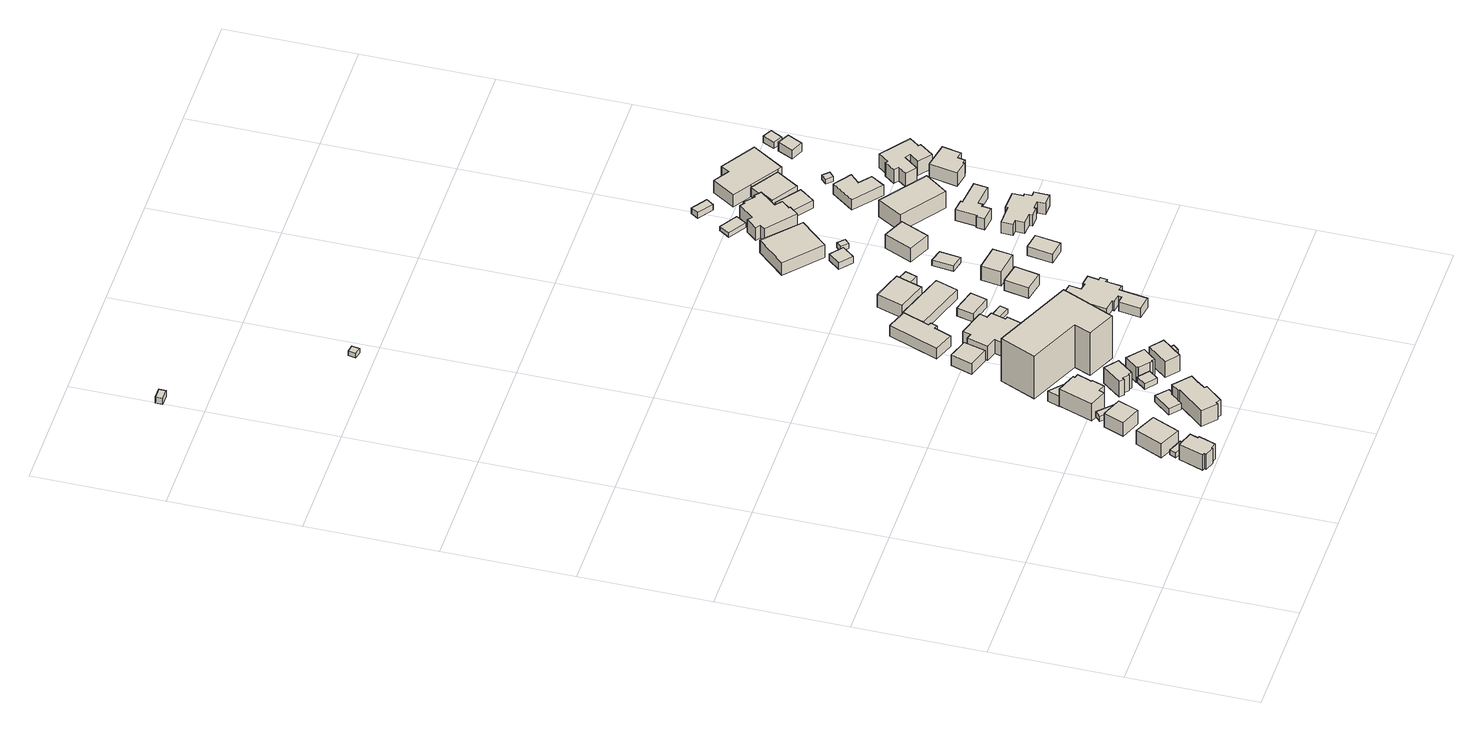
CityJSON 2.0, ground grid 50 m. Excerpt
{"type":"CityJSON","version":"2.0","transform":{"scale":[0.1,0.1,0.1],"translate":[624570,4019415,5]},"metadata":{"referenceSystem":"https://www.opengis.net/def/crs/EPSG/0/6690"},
"CityObjects":{
"building1":{"type":"Building","attributes":{"class":"3001","usage":"413","measuredHeight":7.5,"BuildingDetailAttribute.orgUsage":"8","BuildingDetailAttribute.surveyYear":2017,"BuildingRiverFloodingRiskAttribute.description":"2","BuildingRiverFloodingRiskAttribute.rank":"2","BuildingRiverFloodingRiskAttribute.depth":1.54,"BuildingRiverFloodingRiskAttribute.adminType":"2","BuildingRiverFloodingRiskAttribute.scale":"1","BuildingIDAttribute.prefecture":"17","BuildingIDAttribute.city":"17206"},"geometry":[{"type":"Solid","lod":"1","boundaries":[[[[0,1,2,3,4,5,6,7,8,9]],[[8,10,11,9]],[[7,12,10,8]],[[6,13,12,7]],[[5,14,13,6]],[[4,15,14,5]],[[3,16,15,4]],[[2,17,16,3]],[[1,18,17,2]],[[0,19,18,1]],[[9,11,19,0]],[[10,12,13,14,15,16,17,18,19,11]]]]}]},
"building2":{"type":"Building","attributes":{"class":"3001","usage":"413","measuredHeight":2.3,"BuildingDetailAttribute.orgUsage":"8","BuildingDetailAttribute.surveyYear":2017,"BuildingRiverFloodingRiskAttribute.description":"2","BuildingRiverFloodingRiskAttribute.rank":"2","BuildingRiverFloodingRiskAttribute.depth":1.49,"BuildingRiverFloodingRiskAttribute.adminType":"2","BuildingRiverFloodingRiskAttribute.scale":"1","BuildingIDAttribute.prefecture":"17","BuildingIDAttribute.city":"17206"},"geometry":[{"type":"Solid","lod":"1","boundaries":[[[[20,21,22,23]],[[22,24,25,23]],[[21,26,24,22]],[[20,27,26,21]],[[23,25,27,20]],[[24,26,27,25]]]]}]},
"building3":{"type":"Building","attributes":{"class":"3001","usage":"411","measuredHeight":7.3,"BuildingDetailAttribute.orgUsage":"6","BuildingDetailAttribute.surveyYear":2017,"BuildingRiverFloodingRiskAttribute.description":"2","BuildingRiverFloodingRiskAttribute.rank":"2","BuildingRiverFloodingRiskAttribute.depth":1.6,"BuildingRiverFloodingRiskAttribute.adminType":"2","BuildingRiverFloodingRiskAttribute.scale":"1","BuildingIDAttribute.prefecture":"17","BuildingIDAttribute.city":"17206"},"geometry":[{"type":"Solid","lod":"1","boundaries":[[[[28,29,30,31]],[[30,32,33,31]],[[29,34,32,30]],[[28,35,34,29]],[[31,33,35,28]],[[32,34,35,33]]]]}]},
"building4":{"type":"Building","attributes":{"class":"3001","usage":"411","measuredHeight":7.2,"BuildingDetailAttribute.orgUsage":"6","BuildingDetailAttribute.surveyYear":2017,"BuildingRiverFloodingRiskAttribute.description":"2","BuildingRiverFloodingRiskAttribute.rank":"2","BuildingRiverFloodingRiskAttribute.depth":1.6,"BuildingRiverFloodingRiskAttribute.adminType":"2","BuildingRiverFloodingRiskAttribute.scale":"1","BuildingIDAttribute.prefecture":"17","BuildingIDAttribute.city":"17206"},"geometry":[{"type":"Solid","lod":"1","boundaries":[[[[36,37,38,39]],[[38,40,41,39]],[[37,42,40,38]],[[36,43,42,37]],[[39,41,43,36]],[[40,42,43,41]]]]}]},
"building5":{"type":"Building","attributes":{"measuredHeight":2.5,"BuildingDetailAttribute.surveyYear":2017,"BuildingRiverFloodingRiskAttribute.description":"2","BuildingRiverFloodingRiskAttribute.rank":"2","BuildingRiverFloodingRiskAttribute.depth":1.59,"BuildingRiverFloodingRiskAttribute.adminType":"2","BuildingRiverFloodingRiskAttribute.scale":"1","BuildingIDAttribute.prefecture":"17","BuildingIDAttribute.city":"17206"},"geometry":[{"type":"Solid","lod":"1","boundaries":[[[[37,44,45,46,47]],[[46,48,49,47]],[[45,50,48,46]],[[44,51,50,45]],[[37,52,51,44]],[[47,49,52,37]],[[48,50,51,52,49]]]]}]},
"building6":{"type":"Building","attributes":{"class":"3001","usage":"411","measuredHeight":8.4,"BuildingDetailAttribute.orgUsage":"6","BuildingDetailAttribute.surveyYear":2017,"BuildingRiverFloodingRiskAttribute.description":"2","BuildingRiverFloodingRiskAttribute.rank":"2","BuildingRiverFloodingRiskAttribute.depth":1.61,"BuildingRiverFloodingRiskAttribute.adminType":"2","BuildingRiverFloodingRiskAttribute.scale":"1","BuildingIDAttribute.prefecture":"17","BuildingIDAttribute.city":"17206"},"geometry":[{"type":"Solid","lod":"1","boundaries":[[[[53,54,55,56,57,58,59,60,61,62,63,64,65]],[[64,66,67,65]],[[63,68,66,64]],[[62,69,68,63]],[[61,70,69,62]],[[60,71,70,61]],[[59,72,71,60]],[[58,73,72,59]],[[57,74,73,58]],[[56,75,74,57]],[[55,76,75,56]],[[54,77,76,55]],[[53,78,77,54]],[[65,67,78,53]],[[66,68,69,70,71,72,73,74,75,76,77,78,67]]]]}]},
"building7":{"type":"Building","attributes":{"class":"3003","measuredHeight":2.9,"BuildingDetailAttribute.surveyYear":2017,"BuildingRiverFloodingRiskAttribute.description":"2","BuildingRiverFloodingRiskAttribute.rank":"2","BuildingRiverFloodingRiskAttribute.depth":1.65,"BuildingRiverFloodingRiskAttribute.adminType":"2","BuildingRiverFloodingRiskAttribute.scale":"1","BuildingIDAttribute.prefecture":"17","BuildingIDAttribute.city":"17206"},"geometry":[{"type":"Solid","lod":"1","boundaries":[[[[79,80,81,82,83,84,85]],[[84,86,87,85]],[[83,88,86,84]],[[82,89,88,83]],[[81,90,89,82]],[[80,91,90,81]],[[79,92,91,80]],[[85,87,92,79]],[[86,88,89,90,91,92,87]]]]}]},
"building8":{"type":"Building","attributes":{"class":"3001","usage":"413","measuredHeight":8.5,"BuildingDetailAttribute.orgUsage":"8","BuildingDetailAttribute.surveyYear":2017,"BuildingRiverFloodingRiskAttribute.description":"2","BuildingRiverFloodingRiskAttribute.rank":"2","BuildingRiverFloodingRiskAttribute.depth":1.41,"BuildingRiverFloodingRiskAttribute.adminType":"2","BuildingRiverFloodingRiskAttribute.scale":"1","BuildingIDAttribute.prefecture":"17","BuildingIDAttribute.city":"17206"},"geometry":[{"type":"Solid","lod":"1","boundaries":[[[[93,94,95,96,97,98,99,100,101,102,103]],[[102,104,105,103]],[[101,106,104,102]],[[100,107,106,101]],[[99,108,107,100]],[[98,109,108,99]],[[97,110,109,98]],[[96,111,110,97]],[[95,112,111,96]],[[94,113,112,95]],[[93,114,113,94]],[[103,105,114,93]],[[104,106,107,108,109,110,111,112,113,114,105]]]]}]},
"building9":{"type":"Building","attributes":{"measuredHeight":7.7,"BuildingDetailAttribute.surveyYear":2017,"BuildingRiverFloodingRiskAttribute.description":"2","BuildingRiverFloodingRiskAttribute.rank":"2","BuildingRiverFloodingRiskAttribute.depth":2.49,"BuildingRiverFloodingRiskAttribute.adminType":"2","BuildingRiverFloodingRiskAttribute.scale":"1","BuildingIDAttribute.prefecture":"17","BuildingIDAttribute.city":"17206"},"geometry":[{"type":"Solid","lod":"1","boundaries":[[[[115,116,117,118]],[[117,119,120,118]],[[116,121,119,117]],[[115,122,121,116]],[[118,120,122,115]],[[119,121,122,120]]]]}]},
"building10":{"type":"Building","attributes":{"class":"3001","usage":"411","measuredHeight":7.6,"BuildingDetailAttribute.orgUsage":"6","BuildingDetailAttribute.surveyYear":2017,"BuildingRiverFloodingRiskAttribute.description":"2","BuildingRiverFloodingRiskAttribute.rank":"2","BuildingRiverFloodingRiskAttribute.depth":2.23,"BuildingRiverFloodingRiskAttribute.adminType":"2","BuildingRiverFloodingRiskAttribute.scale":"1","BuildingIDAttribute.prefecture":"17","BuildingIDAttribute.city":"17206"},"geometry":[{"type":"Solid","lod":"1","boundaries":[[[[123,124,125,126,127,128,129,130]],[[129,131,132,130]],[[128,133,131,129]],[[127,134,133,128]],[[126,135,134,127]],[[125,136,135,126]],[[124,137,136,125]],[[123,138,137,124]],[[130,132,138,123]],[[131,133,134,135,136,137,138,132]]]]}]},
"building11":{"type":"Building","attributes":{"measuredHeight":3.1,"BuildingDetailAttribute.surveyYear":2017,"BuildingRiverFloodingRiskAttribute.description":"2","BuildingRiverFloodingRiskAttribute.rank":"2","BuildingRiverFloodingRiskAttribute.depth":1.54,"BuildingRiverFloodingRiskAttribute.adminType":"2","BuildingRiverFloodingRiskAttribute.scale":"1","BuildingIDAttribute.prefecture":"17","BuildingIDAttribute.city":"17206"},"geometry":[{"type":"Solid","lod":"1","boundaries":[[[[139,140,141,142]],[[141,143,144,142]],[[140,145,143,141]],[[139,146,145,140]],[[142,144,146,139]],[[143,145,146,144]]]]}]},
"building12":{"type":"Building","attributes":{"class":"3003","measuredHeight":4.1,"BuildingDetailAttribute.surveyYear":2017,"BuildingRiverFloodingRiskAttribute.description":"2","BuildingRiverFloodingRiskAttribute.rank":"2","BuildingRiverFloodingRiskAttribute.depth":1.79,"BuildingRiverFloodingRiskAttribute.adminType":"2","BuildingRiverFloodingRiskAttribute.scale":"1","BuildingIDAttribute.prefecture":"17","BuildingIDAttribute.city":"17206"},"geometry":[{"type":"Solid","lod":"1","boundaries":[[[[147,148,149,150,151]],[[150,152,153,151]],[[149,154,152,150]],[[148,155,154,149]],[[147,156,155,148]],[[151,153,156,147]],[[152,154,155,156,153]]]]}]},
"building13":{"type":"Building","attributes":{"class":"3001","usage":"411","measuredHeight":7.9,"BuildingDetailAttribute.orgUsage":"6","BuildingDetailAttribute.surveyYear":2017,"BuildingRiverFloodingRiskAttribute.description":"2","BuildingRiverFloodingRiskAttribute.rank":"2","BuildingRiverFloodingRiskAttribute.depth":2.34,"BuildingRiverFloodingRiskAttribute.adminType":"2","BuildingRiverFloodingRiskAttribute.scale":"1","BuildingIDAttribute.prefecture":"17","BuildingIDAttribute.city":"17206"},"geometry":[{"type":"Solid","lod":"1","boundaries":[[[[157,158,159,160,161,162,163,164,165]],[[164,166,167,165]],[[163,168,166,164]],[[162,169,168,163]],[[161,170,169,162]],[[160,171,170,161]],[[159,172,171,160]],[[158,173,172,159]],[[157,174,173,158]],[[165,167,174,157]],[[166,168,169,170,171,172,173,174,167]]]]}]},
"building14":{"type":"Building","attributes":{"usage":"411","measuredHeight":7.7,"BuildingDetailAttribute.orgUsage":"6","BuildingDetailAttribute.surveyYear":2017,"BuildingRiverFloodingRiskAttribute.description":"2","BuildingRiverFloodingRiskAttribute.rank":"2","BuildingRiverFloodingRiskAttribute.depth":2.24,"BuildingRiverFloodingRiskAttribute.adminType":"2","BuildingRiverFloodingRiskAttribute.scale":"1","BuildingIDAttribute.prefecture":"17","BuildingIDAttribute.city":"17206"},"geometry":[{"type":"Solid","lod":"1","boundaries":[[[[175,176,177,178]],[[177,179,180,178]],[[176,181,179,177]],[[175,182,181,176]],[[178,180,182,175]],[[179,181,182,180]]]]}]},
"building15":{"type":"Building","attributes":{"class":"3002","usage":"401","measuredHeight":19.8,"BuildingDetailAttribute.orgUsage":"1","BuildingDetailAttribute.surveyYear":2017,"BuildingRiverFloodingRiskAttribute.description":"2","BuildingRiverFloodingRiskAttribute.rank":"2","BuildingRiverFloodingRiskAttribute.depth":2.53,"BuildingRiverFloodingRiskAttribute.adminType":"2","BuildingRiverFloodingRiskAttribute.scale":"1","BuildingIDAttribute.prefecture":"17","BuildingIDAttribute.city":"17206"},"geometry":[{"type":"Solid","lod":"1","boundaries":[[[[183,184,185,186,187,188]],[[187,189,190,188]],[[186,191,189,187]],[[185,192,191,186]],[[184,193,192,185]],[[183,194,193,184]],[[188,190,194,183]],[[189,191,192,193,194,190]]]]}]},
"building16":{"type":"Building","attributes":{"class":"3001","usage":"411","measuredHeight":5.5,"BuildingDetailAttribute.orgUsage":"6","BuildingDetailAttribute.surveyYear":2017,"BuildingIDAttribute.prefecture":"17","BuildingIDAttribute.city":"17206"},"geometry":[{"type":"Solid","lod":"1","boundaries":[[[[195,196,197,198]],[[197,199,200,198]],[[196,201,199,197]],[[195,202,201,196]],[[198,200,202,195]],[[199,201,202,200]]]]}]},
"building17":{"type":"Building","attributes":{"measuredHeight":3.2,"BuildingDetailAttribute.surveyYear":2017,"BuildingRiverFloodingRiskAttribute.description":"2","BuildingRiverFloodingRiskAttribute.rank":"2","BuildingRiverFloodingRiskAttribute.depth":2.19,"BuildingRiverFloodingRiskAttribute.adminType":"2","BuildingRiverFloodingRiskAttribute.scale":"1","BuildingIDAttribute.prefecture":"17","BuildingIDAttribute.city":"17206"},"geometry":[{"type":"Solid","lod":"1","boundaries":[[[[203,204,205,206]],[[205,207,208,206]],[[204,209,207,205]],[[203,210,209,204]],[[206,208,210,203]],[[207,209,210,208]]]]}]},
"building18":{"type":"Building","attributes":{"measuredHeight":2.7,"BuildingDetailAttribute.surveyYear":2017,"BuildingRiverFloodingRiskAttribute.description":"2","BuildingRiverFloodingRiskAttribute.rank":"2","BuildingRiverFloodingRiskAttribute.depth":2.66,"BuildingRiverFloodingRiskAttribute.adminType":"2","BuildingRiverFloodingRiskAttribute.scale":"1","BuildingIDAttribute.prefecture":"17","BuildingIDAttribute.city":"17206"},"geometry":[{"type":"Solid","lod":"1","boundaries":[[[[211,212,213,214]],[[213,215,216,214]],[[212,217,215,213]],[[211,218,217,212]],[[214,216,218,211]],[[215,217,218,216]]]]}]},
"building19":{"type":"Building","attributes":{"measuredHeight":2.1,"BuildingDetailAttribute.surveyYear":2017,"BuildingRiverFloodingRiskAttribute.description":"2","BuildingRiverFloodingRiskAttribute.rank":"2","BuildingRiverFloodingRiskAttribute.depth":1.17,"BuildingRiverFloodingRiskAttribute.adminType":"2","BuildingRiverFloodingRiskAttribute.scale":"1","BuildingIDAttribute.prefecture":"17","BuildingIDAttribute.city":"17206"},"geometry":[{"type":"Solid","lod":"1","boundaries":[[[[219,220,221,222]],[[221,223,224,222]],[[220,225,223,221]],[[219,226,225,220]],[[222,224,226,219]],[[223,225,226,224]]]]}]},
"building20":{"type":"Building","attributes":{"class":"3001","usage":"411","measuredHeight":7.7,"BuildingDetailAttribute.orgUsage":"6","BuildingDetailAttribute.surveyYear":2017,"BuildingRiverFloodingRiskAttribute.description":"2","BuildingRiverFloodingRiskAttribute.rank":"2","BuildingRiverFloodingRiskAttribute.depth":2.35,"BuildingRiverFloodingRiskAttribute.adminType":"2","BuildingRiverFloodingRiskAttribute.scale":"1","BuildingIDAttribute.prefecture":"17","BuildingIDAttribute.city":"17206"},"geometry":[{"type":"Solid","lod":"1","boundaries":[[[[227,228,229,230,231,232,233,234,235,236,237,238]],[[237,239,240,238]],[[236,241,239,237]],[[235,242,241,236]],[[234,243,242,235]],[[233,244,243,234]],[[232,245,244,233]],[[231,246,245,232]],[[230,247,246,231]],[[229,248,247,230]],[[228,249,248,229]],[[227,250,249,228]],[[238,240,250,227]],[[239,241,242,243,244,245,246,247,248,249,250,240]]]]}]},
"building21":{"type":"Building","attributes":{"measuredHeight":5.3,"BuildingDetailAttribute.surveyYear":2017,"BuildingRiverFloodingRiskAttribute.description":"2","BuildingRiverFloodingRiskAttribute.rank":"2","BuildingRiverFloodingRiskAttribute.depth":2.4,"BuildingRiverFloodingRiskAttribute.adminType":"2","BuildingRiverFloodingRiskAttribute.scale":"1","BuildingIDAttribute.prefecture":"17","BuildingIDAttribute.city":"17206"},"geometry":[{"type":"Solid","lod":"1","boundaries":[[[[251,252,253,254,255,256,257,258]],[[257,259,260,258]],[[256,261,259,257]],[[255,262,261,256]],[[254,263,262,255]],[[253,264,263,254]],[[252,265,264,253]],[[251,266,265,252]],[[258,260,266,251]],[[259,261,262,263,264,265,266,260]]]]}]},
"building22":{"type":"Building","attributes":{"class":"3001","usage":"411","BuildingDetailAttribute.orgUsage":"6","BuildingDetailAttribute.surveyYear":2017,"BuildingRiverFloodingRiskAttribute.description":"2","BuildingRiverFloodingRiskAttribute.rank":"2","BuildingRiverFloodingRiskAttribute.depth":2.48,"BuildingRiverFloodingRiskAttribute.adminType":"2","BuildingRiverFloodingRiskAttribute.scale":"1","BuildingIDAttribute.prefecture":"17","BuildingIDAttribute.city":"17206"},"geometry":[{"type":"Solid","lod":"1","boundaries":[[[[267,268,269,270]],[[269,271,272,270]],[[268,273,271,269]],[[267,274,273,268]],[[270,272,274,267]],[[271,273,274,272]]]]}]},
"building23":{"type":"Building","attributes":{"class":"3001","usage":"441","measuredHeight":4.5,"BuildingDetailAttribute.orgUsage":"17","BuildingDetailAttribute.surveyYear":2017,"BuildingRiverFloodingRiskAttribute.description":"2","BuildingRiverFloodingRiskAttribute.rank":"2","BuildingRiverFloodingRiskAttribute.depth":2.52,"BuildingRiverFloodingRiskAttribute.adminType":"2","BuildingRiverFloodingRiskAttribute.scale":"1","BuildingIDAttribute.prefecture":"17","BuildingIDAttribute.city":"17206"},"geometry":[{"type":"Solid","lod":"1","boundaries":[[[[275,276,277,278]],[[277,279,280,278]],[[276,281,279,277]],[[275,282,281,276]],[[278,280,282,275]],[[279,281,282,280]]]]}]},
"building24":{"type":"Building","attributes":{"measuredHeight":7.4,"BuildingDetailAttribute.surveyYear":2017,"BuildingRiverFloodingRiskAttribute.description":"2","BuildingRiverFloodingRiskAttribute.rank":"2","BuildingRiverFloodingRiskAttribute.depth":2.43,"BuildingRiverFloodingRiskAttribute.adminType":"2","BuildingRiverFloodingRiskAttribute.scale":"1","BuildingIDAttribute.prefecture":"17","BuildingIDAttribute.city":"17206"},"geometry":[{"type":"Solid","lod":"1","boundaries":[[[[283,284,285,286]],[[285,287,288,286]],[[284,289,287,285]],[[283,290,289,284]],[[286,288,290,283]],[[287,289,290,288]]]]}]},
"building25":{"type":"Building","attributes":{"usage":"411","measuredHeight":7.8,"BuildingDetailAttribute.orgUsage":"6","BuildingDetailAttribute.surveyYear":2017,"BuildingRiverFloodingRiskAttribute.description":"2","BuildingRiverFloodingRiskAttribute.rank":"2","BuildingRiverFloodingRiskAttribute.depth":1.39,"BuildingRiverFloodingRiskAttribute.adminType":"2","BuildingRiverFloodingRiskAttribute.scale":"1","BuildingIDAttribute.prefecture":"17","BuildingIDAttribute.city":"17206"},"geometry":[{"type":"Solid","lod":"1","boundaries":[[[[291,292,293,294,295,296,297,298,299,300,301,302,303,304,305,306,307,308,309,310,311,312,313,314]],[[313,315,316,314]],[[312,317,315,313]],[[311,318,317,312]],[[310,319,318,311]],[[309,320,319,310]],[[308,321,320,309]],[[307,322,321,308]],[[306,323,322,307]],[[305,324,323,306]],[[304,325,324,305]],[[303,326,325,304]],[[302,327,326,303]],[[301,328,327,302]],[[300,329,328,301]],[[299,330,329,300]],[[298,331,330,299]],[[297,332,331,298]],[[296,333,332,297]],[[295,334,333,296]],[[294,335,334,295]],[[293,336,335,294]],[[292,337,336,293]],[[291,338,337,292]],[[314,316,338,291]],[[315,317,318,319,320,321,322,323,324,325,326,327,328,329,330,331,332,333,334,335,336,337,338,316]]]]}]},
"building26":{"type":"Building","attributes":{"measuredHeight":6.6,"BuildingDetailAttribute.surveyYear":2017,"BuildingRiverFloodingRiskAttribute.description":"2","BuildingRiverFloodingRiskAttribute.rank":"2","BuildingRiverFloodingRiskAttribute.depth":2.55,"BuildingRiverFloodingRiskAttribute.adminType":"2","BuildingRiverFloodingRiskAttribute.scale":"1","BuildingIDAttribute.prefecture":"17","BuildingIDAttribute.city":"17206"},"geometry":[{"type":"Solid","lod":"1","boundaries":[[[[339,340,341,342,343]],[[342,344,345,343]],[[341,346,344,342]],[[340,347,346,341]],[[339,348,347,340]],[[343,345,348,339]],[[344,346,347,348,345]]]]}]},
"building27":{"type":"Building","attributes":{"class":"3001","usage":"411","measuredHeight":6.2,"BuildingDetailAttribute.orgUsage":"6","BuildingDetailAttribute.surveyYear":2017,"BuildingRiverFloodingRiskAttribute.description":"2","BuildingRiverFloodingRiskAttribute.rank":"2","BuildingRiverFloodingRiskAttribute.depth":1.93,"BuildingRiverFloodingRiskAttribute.adminType":"2","BuildingRiverFloodingRiskAttribute.scale":"1","BuildingIDAttribute.prefecture":"17","BuildingIDAttribute.city":"17206"},"geometry":[{"type":"Solid","lod":"1","boundaries":[[[[349,350,351,352]],[[351,353,354,352]],[[350,355,353,351]],[[349,356,355,350]],[[352,354,356,349]],[[353,355,356,354]]]]}]},
"building28":{"type":"Building","attributes":{"measuredHeight":3.9,"BuildingDetailAttribute.surveyYear":2017,"BuildingRiverFloodingRiskAttribute.description":"2","BuildingRiverFloodingRiskAttribute.rank":"2","BuildingRiverFloodingRiskAttribute.depth":2.48,"BuildingRiverFloodingRiskAttribute.adminType":"2","BuildingRiverFloodingRiskAttribute.scale":"1","BuildingIDAttribute.prefecture":"17","BuildingIDAttribute.city":"17206"},"geometry":[{"type":"Solid","lod":"1","boundaries":[[[[357,358,359,360]],[[359,361,362,360]],[[358,363,361,359]],[[357,364,363,358]],[[360,362,364,357]],[[361,363,364,362]]]]}]},
"building29":{"type":"Building","attributes":{"measuredHeight":7.2,"BuildingDetailAttribute.surveyYear":2017,"BuildingRiverFloodingRiskAttribute.description":"2","BuildingRiverFloodingRiskAttribute.rank":"2","BuildingRiverFloodingRiskAttribute.depth":1.44,"BuildingRiverFloodingRiskAttribute.adminType":"2","BuildingRiverFloodingRiskAttribute.scale":"1","BuildingIDAttribute.prefecture":"17","BuildingIDAttribute.city":"17206"},"geometry":[{"type":"Solid","lod":"1","boundaries":[[[[365,366,367,368]],[[367,369,370,368]],[[366,371,369,367]],[[365,372,371,366]],[[368,370,372,365]],[[369,371,372,370]]]]}]},
"building30":{"type":"Building","attributes":{"measuredHeight":2.6,"BuildingDetailAttribute.surveyYear":2017,"BuildingRiverFloodingRiskAttribute.description":"2","BuildingRiverFloodingRiskAttribute.rank":"2","BuildingRiverFloodingRiskAttribute.depth":2.21,"BuildingRiverFloodingRiskAttribute.adminType":"2","BuildingRiverFloodingRiskAttribute.scale":"1","BuildingIDAttribute.prefecture":"17","BuildingIDAttribute.city":"17206"},"geometry":[{"type":"Solid","lod":"1","boundaries":[[[[373,374,375,376]],[[375,377,378,376]],[[374,379,377,375]],[[373,380,379,374]],[[376,378,380,373]],[[377,379,380,378]]]]}]},
"building31":{"type":"Building","attributes":{"class":"3001","usage":"411","measuredHeight":3,"BuildingDetailAttribute.orgUsage":"6","BuildingDetailAttribute.surveyYear":2017,"BuildingRiverFloodingRiskAttribute.description":"2","BuildingRiverFloodingRiskAttribute.rank":"2","BuildingRiverFloodingRiskAttribute.depth":2.36,"BuildingRiverFloodingRiskAttribute.adminType":"2","BuildingRiverFloodingRiskAttribute.scale":"1","BuildingIDAttribute.prefecture":"17","BuildingIDAttribute.city":"17206"},"geometry":[{"type":"Solid","lod":"1","boundaries":[[[[381,382,383,384]],[[383,385,386,384]],[[382,387,385,383]],[[381,388,387,382]],[[384,386,388,381]],[[385,387,388,386]]]]}]},
"building32":{"type":"Building","attributes":{"class":"3001","usage":"411","measuredHeight":5.5,"BuildingDetailAttribute.orgUsage":"6","BuildingDetailAttribute.surveyYear":2017,"BuildingRiverFloodingRiskAttribute.description":"2","BuildingRiverFloodingRiskAttribute.rank":"1","BuildingRiverFloodingRiskAttribute.depth":0.11,"BuildingRiverFloodingRiskAttribute.adminType":"2","BuildingRiverFloodingRiskAttribute.scale":"1","BuildingIDAttribute.prefecture":"17","BuildingIDAttribute.city":"17206"},"geometry":[{"type":"Solid","lod":"1","boundaries":[[[[389,390,391,392]],[[391,393,394,392]],[[390,395,393,391]],[[389,396,395,390]],[[392,394,396,389]],[[393,395,396,394]]]]}]},
"building33":{"type":"Building","attributes":{"class":"3001","usage":"422","measuredHeight":7.6,"BuildingDetailAttribute.orgUsage":"13","BuildingDetailAttribute.surveyYear":2017,"BuildingRiverFloodingRiskAttribute.description":"2","BuildingRiverFloodingRiskAttribute.rank":"2","BuildingRiverFloodingRiskAttribute.depth":2.33,"BuildingRiverFloodingRiskAttribute.adminType":"2","BuildingRiverFloodingRiskAttribute.scale":"1","BuildingIDAttribute.prefecture":"17","BuildingIDAttribute.city":"17206"},"geometry":[{"type":"Solid","lod":"1","boundaries":[[[[397,398,399,400]],[[399,401,402,400]],[[398,403,401,399]],[[397,404,403,398]],[[400,402,404,397]],[[401,403,404,402]]]]}]},
"building34":{"type":"Building","attributes":{"measuredHeight":7,"BuildingDetailAttribute.surveyYear":2017,"BuildingRiverFloodingRiskAttribute.description":"2","BuildingRiverFloodingRiskAttribute.rank":"2","BuildingRiverFloodingRiskAttribute.depth":2.15,"BuildingRiverFloodingRiskAttribute.adminType":"2","BuildingRiverFloodingRiskAttribute.scale":"1","BuildingIDAttribute.prefecture":"17","BuildingIDAttribute.city":"17206"},"geometry":[{"type":"Solid","lod":"1","boundaries":[[[[405,406,407,408]],[[407,409,410,408]],[[406,411,409,407]],[[405,412,411,406]],[[408,410,412,405]],[[409,411,412,410]]]]}]},
"building35":{"type":"Building","attributes":{"class":"3001","usage":"421","measuredHeight":2.3,"BuildingDetailAttribute.orgUsage":"11","BuildingDetailAttribute.surveyYear":2017,"BuildingRiverFloodingRiskAttribute.description":"2","BuildingRiverFloodingRiskAttribute.rank":"2","BuildingRiverFloodingRiskAttribute.depth":2.37,"BuildingRiverFloodingRiskAttribute.adminType":"2","BuildingRiverFloodingRiskAttribute.scale":"1","BuildingIDAttribute.prefecture":"17","BuildingIDAttribute.city":"17206"},"geometry":[{"type":"Solid","lod":"1","boundaries":[[[[413,414,415,416]],[[415,417,418,416]],[[414,419,417,415]],[[413,420,419,414]],[[416,418,420,413]],[[417,419,420,418]]]]}]},
"building36":{"type":"Building","attributes":{"class":"3003","measuredHeight":2.5,"BuildingDetailAttribute.surveyYear":2017,"BuildingRiverFloodingRiskAttribute.description":"2","BuildingRiverFloodingRiskAttribute.rank":"2","BuildingRiverFloodingRiskAttribute.depth":2.56,"BuildingRiverFloodingRiskAttribute.adminType":"2","BuildingRiverFloodingRiskAttribute.scale":"1","BuildingIDAttribute.prefecture":"17","BuildingIDAttribute.city":"17206"},"geometry":[{"type":"Solid","lod":"1","boundaries":[[[[421,422,423,424]],[[423,425,426,424]],[[422,427,425,423]],[[421,428,427,422]],[[424,426,428,421]],[[425,427,428,426]]]]}]},
"building37":{"type":"Building","attributes":{"class":"3001","usage":"411","measuredHeight":7.6,"BuildingDetailAttribute.orgUsage":"6","BuildingDetailAttribute.surveyYear":2017,"BuildingRiverFloodingRiskAttribute.description":"2","BuildingRiverFloodingRiskAttribute.rank":"1","BuildingRiverFloodingRiskAttribute.depth":0.13,"BuildingRiverFloodingRiskAttribute.adminType":"2","BuildingRiverFloodingRiskAttribute.scale":"1","BuildingIDAttribute.prefecture":"17","BuildingIDAttribute.city":"17206"},"geometry":[{"type":"Solid","lod":"1","boundaries":[[[[429,430,431,432,433,434,435,436,437,438,439,440,441,442,443,444,445,446]],[[445,447,448,446]],[[444,449,447,445]],[[443,450,449,444]],[[442,451,450,443]],[[441,452,451,442]],[[440,453,452,441]],[[439,454,453,440]],[[438,455,454,439]],[[437,456,455,438]],[[436,457,456,437]],[[435,458,457,436]],[[434,459,458,435]],[[433,460,459,434]],[[432,461,460,433]],[[431,462,461,432]],[[430,463,462,431]],[[429,464,463,430]],[[446,448,464,429]],[[447,449,450,451,452,453,454,455,456,457,458,459,460,461,462,463,464,448]]]]}]},
"building38":{"type":"Building","attributes":{"class":"3001","usage":"411","measuredHeight":7.5,"BuildingDetailAttribute.orgUsage":"6","BuildingDetailAttribute.surveyYear":2017,"BuildingRiverFloodingRiskAttribute.description":"2","BuildingRiverFloodingRiskAttribute.rank":"2","BuildingRiverFloodingRiskAttribute.depth":2.42,"BuildingRiverFloodingRiskAttribute.adminType":"2","BuildingRiverFloodingRiskAttribute.scale":"1","BuildingIDAttribute.prefecture":"17","BuildingIDAttribute.city":"17206"},"geometry":[{"type":"Solid","lod":"1","boundaries":[[[[465,466,467,468,469,470,471,472,473,474,475,476,477,478,479,480,481]],[[480,482,483,481]],[[479,484,482,480]],[[478,485,484,479]],[[477,486,485,478]],[[476,487,486,477]],[[475,488,487,476]],[[474,489,488,475]],[[473,490,489,474]],[[472,491,490,473]],[[471,492,491,472]],[[470,493,492,471]],[[469,494,493,470]],[[468,495,494,469]],[[467,496,495,468]],[[466,497,496,467]],[[465,498,497,466]],[[481,483,498,465]],[[482,484,485,486,487,488,489,490,491,492,493,494,495,496,497,498,483]]]]}]},
"building39":{"type":"Building","attributes":{"class":"3001","usage":"441","measuredHeight":6.1,"BuildingDetailAttribute.orgUsage":"18","BuildingDetailAttribute.surveyYear":2017,"BuildingRiverFloodingRiskAttribute.description":"2","BuildingRiverFloodingRiskAttribute.rank":"1","BuildingRiverFloodingRiskAttribute.depth":0.47,"BuildingRiverFloodingRiskAttribute.adminType":"2","BuildingRiverFloodingRiskAttribute.scale":"1","BuildingIDAttribute.prefecture":"17","BuildingIDAttribute.city":"17206"},"geometry":[{"type":"Solid","lod":"1","boundaries":[[[[499,500,501,502,503,504,505,506,507,508,509,510]],[[509,511,512,510]],[[508,513,511,509]],[[507,514,513,508]],[[506,515,514,507]],[[505,516,515,506]],[[504,517,516,505]],[[503,518,517,504]],[[502,519,518,503]],[[501,520,519,502]],[[500,521,520,501]],[[499,522,521,500]],[[510,512,522,499]],[[511,513,514,515,516,517,518,519,520,521,522,512]]]]}]},
"building40":{"type":"Building","attributes":{"class":"3001","usage":"411","measuredHeight":9.8,"BuildingDetailAttribute.orgUsage":"6","BuildingDetailAttribute.surveyYear":2017,"BuildingRiverFloodingRiskAttribute.description":"2","BuildingRiverFloodingRiskAttribute.rank":"2","BuildingRiverFloodingRiskAttribute.depth":1.05,"BuildingRiverFloodingRiskAttribute.adminType":"2","BuildingRiverFloodingRiskAttribute.scale":"1","BuildingIDAttribute.prefecture":"17","BuildingIDAttribute.city":"17206"},"geometry":[{"type":"Solid","lod":"1","boundaries":[[[[523,524,525,526]],[[525,527,528,526]],[[524,529,527,525]],[[523,530,529,524]],[[526,528,530,523]],[[527,529,530,528]]]]}]},
"building41":{"type":"Building","attributes":{"measuredHeight":3.7,"BuildingDetailAttribute.surveyYear":2017,"BuildingIDAttribute.prefecture":"17","BuildingIDAttribute.city":"17206"},"geometry":[{"type":"Solid","lod":"1","boundaries":[[[[531,532,533,534]],[[533,535,536,534]],[[532,537,535,533]],[[531,538,537,532]],[[534,536,538,531]],[[535,537,538,536]]]]}]},
"building42":{"type":"Building","attributes":{"class":"3003","measuredHeight":3.8,"BuildingDetailAttribute.surveyYear":2017,"BuildingRiverFloodingRiskAttribute.description":"2","BuildingRiverFloodingRiskAttribute.rank":"2","BuildingRiverFloodingRiskAttribute.depth":2.47,"BuildingRiverFloodingRiskAttribute.adminType":"2","BuildingRiverFloodingRiskAttribute.scale":"1","BuildingIDAttribute.prefecture":"17","BuildingIDAttribute.city":"17206"},"geometry":[{"type":"Solid","lod":"1","boundaries":[[[[539,540,541,542,543,544,545]],[[544,546,547,545]],[[543,548,546,544]],[[542,549,548,543]],[[541,550,549,542]],[[540,551,550,541]],[[539,552,551,540]],[[545,547,552,539]],[[546,548,549,550,551,552,547]]]]}]},
"building43":{"type":"Building","attributes":{"class":"3001","usage":"411","measuredHeight":6.1,"BuildingDetailAttribute.orgUsage":"6","BuildingDetailAttribute.surveyYear":2017,"BuildingRiverFloodingRiskAttribute.description":"2","BuildingRiverFloodingRiskAttribute.rank":"2","BuildingRiverFloodingRiskAttribute.depth":1.95,"BuildingRiverFloodingRiskAttribute.adminType":"2","BuildingRiverFloodingRiskAttribute.scale":"1","BuildingIDAttribute.prefecture":"17","BuildingIDAttribute.city":"17206"},"geometry":[{"type":"Solid","lod":"1","boundaries":[[[[553,554,555,556,557,558]],[[557,559,560,558]],[[556,561,559,557]],[[555,562,561,556]],[[554,563,562,555]],[[553,564,563,554]],[[558,560,564,553]],[[559,561,562,563,564,560]]]]}]},
"building44":{"type":"Building","attributes":{"usage":"411","measuredHeight":5,"BuildingDetailAttribute.orgUsage":"6","BuildingDetailAttribute.surveyYear":2017,"BuildingRiverFloodingRiskAttribute.description":"2","BuildingRiverFloodingRiskAttribute.rank":"2","BuildingRiverFloodingRiskAttribute.depth":2.47,"BuildingRiverFloodingRiskAttribute.adminType":"2","BuildingRiverFloodingRiskAttribute.scale":"1","BuildingIDAttribute.prefecture":"17","BuildingIDAttribute.city":"17206"},"geometry":[{"type":"Solid","lod":"1","boundaries":[[[[565,566,567,568,569,570]],[[569,571,572,570]],[[568,573,571,569]],[[567,574,573,568]],[[566,575,574,567]],[[565,576,575,566]],[[570,572,576,565]],[[571,573,574,575,576,572]]]]}]},
"building45":{"type":"Building","attributes":{"class":"3001","usage":"411","measuredHeight":8.8,"BuildingDetailAttribute.orgUsage":"6","BuildingDetailAttribute.surveyYear":2017,"BuildingRiverFloodingRiskAttribute.description":"2","BuildingRiverFloodingRiskAttribute.rank":"2","BuildingRiverFloodingRiskAttribute.depth":2.42,"BuildingRiverFloodingRiskAttribute.adminType":"2","BuildingRiverFloodingRiskAttribute.scale":"1","BuildingIDAttribute.prefecture":"17","BuildingIDAttribute.city":"17206"},"geometry":[{"type":"Solid","lod":"1","boundaries":[[[[577,578,579,580,581,582,583,584]],[[583,585,586,584]],[[582,587,585,583]],[[581,588,587,582]],[[580,589,588,581]],[[579,590,589,580]],[[578,591,590,579]],[[577,592,591,578]],[[584,586,592,577]],[[585,587,588,589,590,591,592,586]]]]}]},
"building46":{"type":"Building","attributes":{"measuredHeight":2.3,"BuildingDetailAttribute.surveyYear":2017,"BuildingRiverFloodingRiskAttribute.description":"2","BuildingRiverFloodingRiskAttribute.rank":"2","BuildingRiverFloodingRiskAttribute.depth":1.86,"BuildingRiverFloodingRiskAttribute.adminType":"2","BuildingRiverFloodingRiskAttribute.scale":"1","BuildingIDAttribute.prefecture":"17","BuildingIDAttribute.city":"17206"},"geometry":[{"type":"Solid","lod":"1","boundaries":[[[[593,594,595,596]],[[595,597,598,596]],[[594,599,597,595]],[[593,600,599,594]],[[596,598,600,593]],[[597,599,600,598]]]]}]},
"building47":{"type":"Building","attributes":{"class":"3001","usage":"411","measuredHeight":7.1,"BuildingDetailAttribute.orgUsage":"6","BuildingDetailAttribute.surveyYear":2017,"BuildingRiverFloodingRiskAttribute.description":"2","BuildingRiverFloodingRiskAttribute.rank":"1","BuildingRiverFloodingRiskAttribute.depth":0.45,"BuildingRiverFloodingRiskAttribute.adminType":"2","BuildingRiverFloodingRiskAttribute.scale":"1","BuildingIDAttribute.prefecture":"17","BuildingIDAttribute.city":"17206"},"geometry":[{"type":"Solid","lod":"1","boundaries":[[[[601,602,603,604,605,606,607,608]],[[607,609,610,608]],[[606,611,609,607]],[[605,612,611,606]],[[604,613,612,605]],[[603,614,613,604]],[[602,615,614,603]],[[601,616,615,602]],[[608,610,616,601]],[[609,611,612,613,614,615,616,610]]]]}]},
"building48":{"type":"Building","attributes":{"class":"3001","usage":"411","measuredHeight":7.6,"BuildingDetailAttribute.orgUsage":"6","BuildingDetailAttribute.surveyYear":2017,"BuildingRiverFloodingRiskAttribute.description":"2","BuildingRiverFloodingRiskAttribute.rank":"1","BuildingRiverFloodingRiskAttribute.depth":0.03,"BuildingRiverFloodingRiskAttribute.adminType":"2","BuildingRiverFloodingRiskAttribute.scale":"1","BuildingIDAttribute.prefecture":"17","BuildingIDAttribute.city":"17206"},"geometry":[{"type":"Solid","lod":"1","boundaries":[[[[617,618,619,620,621,622,623,624,625,626,627,628,629,630]],[[629,631,632,630]],[[628,633,631,629]],[[627,634,633,628]],[[626,635,634,627]],[[625,636,635,626]],[[624,637,636,625]],[[623,638,637,624]],[[622,639,638,623]],[[621,640,639,622]],[[620,641,640,621]],[[619,642,641,620]],[[618,643,642,619]],[[617,644,643,618]],[[630,632,644,617]],[[631,633,634,635,636,637,638,639,640,641,642,643,644,632]]]]}]},
"building49":{"type":"Building","attributes":{"class":"3001","usage":"411","measuredHeight":4.1,"BuildingDetailAttribute.orgUsage":"6","BuildingDetailAttribute.surveyYear":2017,"BuildingRiverFloodingRiskAttribute.description":"2","BuildingRiverFloodingRiskAttribute.rank":"2","BuildingRiverFloodingRiskAttribute.depth":1.57,"BuildingRiverFloodingRiskAttribute.adminType":"2","BuildingRiverFloodingRiskAttribute.scale":"2","BuildingIDAttribute.prefecture":"17","BuildingIDAttribute.city":"17206"},"geometry":[{"type":"Solid","lod":"1","boundaries":[[[[645,646,647,648]],[[647,649,650,648]],[[646,651,649,647]],[[645,652,651,646]],[[648,650,652,645]],[[649,651,652,650]]]]}]},
"building50":{"type":"Building","attributes":{"class":"3001","usage":"411","measuredHeight":3.2,"BuildingDetailAttribute.orgUsage":"6","BuildingDetailAttribute.surveyYear":2017,"BuildingRiverFloodingRiskAttribute.description":"2","BuildingRiverFloodingRiskAttribute.rank":"1","BuildingRiverFloodingRiskAttribute.depth":0.47,"BuildingRiverFloodingRiskAttribute.adminType":"2","BuildingRiverFloodingRiskAttribute.scale":"2","BuildingIDAttribute.prefecture":"17","BuildingIDAttribute.city":"17206"},"geometry":[{"type":"Solid","lod":"1","boundaries":[[[[653,654,655,656]],[[655,657,658,656]],[[654,659,657,655]],[[653,660,659,654]],[[656,658,660,653]],[[657,659,660,658]]]]}]}
},
"vertices":[
[717,102,37],[706,71,37],[713,68,37],[690,2,37],[667,10,37],[665,5,37],[628,18,37],[631,26,37],[620,29,37],[653,124,37],[620,29,107],[653,124,107],[631,26,107],[628,18,107],[665,5,107],[667,10,107],[690,2,107],[713,68,107],[706,71,107],[717,102,107],
[659,138,37],[670,163,37],[725,140,37],[714,115,37],[725,140,59],[714,115,59],[670,163,59],[659,138,59],
[730,149,36],[646,188,36],[693,292,36],[777,254,36],[693,292,100],[777,254,100],[646,188,100],[730,149,100],
[752,426,36],[831,395,36],[800,316,36],[721,347,36],[800,316,99],[721,347,99],[831,395,99],[752,426,99],
[776,448,36],[797,470,36],[870,399,36],[849,377,36],[870,399,59],[849,377,59],[797,470,59],[776,448,59],[831,395,59],
[931,205,35],[957,236,35],[961,232,35],[1020,182,35],[994,152,35],[995,151,35],[972,123,35],[980,115,35],[923,48,35],[907,61,35],[900,53,35],[847,98,35],[935,202,35],[847,98,107],[935,202,107],[900,53,107],[907,61,107],[923,48,107],[980,115,107],[972,123,107],[995,151,107],[994,152,107],[1020,182,107],[961,232,107],[957,236,107],[931,205,107],
[957,236,34],[931,205,34],[918,191,34],[877,226,34],[933,293,34],[979,253,34],[961,232,34],[979,253,62],[961,232,62],[933,293,62],[877,226,62],[918,191,62],[931,205,62],[957,236,62],
[900,512,30],[883,463,30],[855,473,30],[847,453,30],[777,478,30],[824,610,30],[882,589,30],[902,582,30],[899,574,30],[916,568,30],[896,513,30],[916,568,109],[896,513,109],[899,574,109],[902,582,109],[882,589,109],[824,610,109],[777,478,109],[847,453,109],[855,473,109],[883,463,109],[900,512,109],
[824,610,27],[842,658,27],[891,614,27],[882,589,27],[891,614,74],[882,589,74],[842,658,74],[824,610,74],
[985,390,31],[974,399,31],[970,395,31],[948,413,31],[943,407,31],[926,420,31],[984,493,31],[1035,453,31],[984,493,103],[1035,453,103],[926,420,103],[943,407,103],[948,413,103],[970,395,103],[974,399,103],[985,390,103],
[2,3653,10],[2,3680,10],[45,3680,10],[45,3652,10],[45,3680,38],[45,3652,38],[2,3680,38],[2,3653,38],
[1030,310,34],[988,344,34],[1017,380,34],[1022,376,34],[1059,346,34],[1022,376,59],[1059,346,59],[1017,380,59],[988,344,59],[1030,310,59],
[1080,333,29],[1070,341,29],[1068,338,29],[1059,346,29],[1022,376,29],[1025,380,29],[1020,384,29],[1061,434,29],[1122,384,29],[1061,434,99],[1122,384,99],[1020,384,99],[1025,380,99],[1022,376,99],[1059,346,99],[1068,338,99],[1070,341,99],[1080,333,99],
[1123,254,28],[1074,294,28],[1137,370,28],[1186,330,28],[1137,370,101],[1186,330,101],[1074,294,101],[1123,254,101],
[1218,705,24],[1128,503,24],[1018,552,24],[1046,616,24],[844,707,24],[905,845,24],[844,707,221],[905,845,221],[1046,616,221],[1018,552,221],[1128,503,221],[1218,705,221],
[994,928,24],[911,955,24],[939,1037,24],[1016,1011,24],[939,1037,73],[1016,1011,73],[911,955,73],[994,928,73],
[1199,317,28],[1216,302,28],[1198,280,28],[1180,294,28],[1198,280,59],[1180,294,59],[1216,302,59],[1199,317,59],
[1119,774,25],[1058,793,25],[1076,851,25],[1136,832,25],[1076,851,51],[1136,832,51],[1058,793,51],[1119,774,51],
[453,3061,13],[423,3066,13],[428,3096,13],[458,3092,13],[428,3096,33],[458,3092,33],[423,3066,33],[453,3061,33],
[1042,907,24],[999,920,24],[1024,1002,24],[1045,996,24],[1054,1027,24],[1161,995,24],[1152,965,24],[1176,957,24],[1160,901,24],[1171,898,24],[1153,841,24],[1033,877,24],[1153,841,88],[1033,877,88],[1171,898,88],[1160,901,88],[1176,957,88],[1152,965,88],[1161,995,88],[1054,1027,88],[1045,996,88],[1024,1002,88],[999,920,88],[1042,907,88],
[1075,1158,22],[1087,1153,22],[1077,1127,22],[1063,1132,22],[1038,1067,22],[960,1096,22],[1034,1289,22],[1114,1259,22],[1034,1289,71],[1114,1259,71],[960,1096,71],[1038,1067,71],[1063,1132,71],[1077,1127,71],[1087,1153,71],[1075,1158,71],
[1262,921,24],[1209,937,24],[1218,968,24],[1271,952,24],[1218,968,44],[1271,952,44],[1209,937,44],[1262,921,44],
[1273,1001,24],[1183,1026,24],[1201,1090,24],[1291,1065,24],[1201,1090,61],[1291,1065,61],[1183,1026,61],[1273,1001,61],
[1291,1114,21],[1092,1181,21],[1121,1266,21],[1320,1199,21],[1121,1266,64],[1320,1199,64],[1092,1181,64],[1291,1114,64],
[1470,648,29],[1483,646,29],[1479,619,29],[1468,621,29],[1458,559,29],[1437,563,29],[1420,455,29],[1361,464,29],[1374,548,29],[1402,544,29],[1404,558,29],[1370,563,29],[1372,571,29],[1326,578,29],[1337,647,29],[1328,649,29],[1342,740,29],[1368,736,29],[1369,746,29],[1412,739,29],[1405,693,29],[1433,688,29],[1434,696,29],[1477,690,29],[1434,696,72],[1477,690,72],[1433,688,72],[1405,693,72],[1412,739,72],[1369,746,72],[1368,736,72],[1342,740,72],[1328,649,72],[1337,647,72],[1326,578,72],[1372,571,72],[1370,563,72],[1404,558,72],[1402,544,72],[1374,548,72],[1361,464,72],[1420,455,72],[1437,563,72],[1458,559,72],[1468,621,72],[1479,619,72],[1483,646,72],[1470,648,72],
[1289,1335,20],[1274,1291,20],[1255,1234,20],[1141,1272,20],[1174,1373,20],[1141,1272,78],[1174,1373,78],[1255,1234,78],[1274,1291,78],[1289,1335,78],
[1437,856,26],[1357,872,26],[1376,966,26],[1456,950,26],[1376,966,74],[1456,950,74],[1357,872,74],[1437,856,74],
[1342,1317,22],[1328,1273,22],[1274,1291,22],[1289,1335,22],[1274,1291,59],[1289,1335,59],[1328,1273,59],[1342,1317,59],
[1406,1060,27],[1505,1045,27],[1494,968,27],[1394,983,27],[1494,968,92],[1394,983,92],[1505,1045,92],[1406,1060,92],
[1479,1155,24],[1428,1165,24],[1438,1248,24],[1489,1234,24],[1438,1248,49],[1489,1234,49],[1428,1165,49],[1479,1155,49],
[1378,1518,23],[1330,1558,23],[1368,1604,23],[1416,1565,23],[1368,1604,52],[1416,1565,52],[1330,1558,52],[1378,1518,52],
[1612,827,42],[1545,837,42],[1561,935,42],[1628,924,42],[1561,935,82],[1628,924,82],[1545,837,82],[1612,827,82],
[1385,1624,17],[1252,1744,17],[1348,1851,17],[1481,1731,17],[1348,1851,75],[1481,1731,75],[1252,1744,75],[1385,1624,75],
[1484,1432,23],[1568,1394,23],[1520,1287,23],[1436,1325,23],[1520,1287,86],[1436,1325,86],[1568,1394,86],[1484,1432,86],
[1424,1577,24],[1441,1596,24],[1466,1573,24],[1448,1554,24],[1466,1573,46],[1448,1554,46],[1441,1596,46],[1424,1577,46],
[1462,1934,21],[1394,1977,21],[1420,2017,21],[1487,1975,21],[1420,2017,41],[1487,1975,41],[1394,1977,41],[1462,1934,41],
[1730,1053,45],[1730,1062,45],[1808,1059,45],[1807,1017,45],[1817,1017,45],[1816,988,45],[1836,988,45],[1834,930,45],[1786,931,45],[1787,962,45],[1755,963,45],[1755,957,45],[1714,958,45],[1714,971,45],[1668,973,45],[1669,1009,45],[1647,1010,45],[1649,1055,45],[1647,1010,96],[1649,1055,96],[1669,1009,96],[1668,973,96],[1714,971,96],[1714,958,96],[1755,957,96],[1755,963,96],[1787,962,96],[1786,931,96],[1834,930,96],[1836,988,96],[1816,988,96],[1817,1017,96],[1807,1017,96],[1808,1059,96],[1730,1062,96],[1730,1053,96],
[1503,1969,22],[1520,1954,22],[1525,1961,22],[1563,1929,22],[1568,1935,22],[1593,1915,22],[1540,1851,22],[1559,1835,22],[1565,1830,22],[1539,1799,22],[1543,1795,22],[1515,1761,22],[1405,1852,22],[1418,1869,22],[1403,1881,22],[1437,1923,22],[1454,1909,22],[1437,1923,80],[1454,1909,80],[1403,1881,80],[1418,1869,80],[1405,1852,80],[1515,1761,80],[1543,1795,80],[1539,1799,80],[1565,1830,80],[1559,1835,80],[1540,1851,80],[1593,1915,80],[1568,1935,80],[1563,1929,80],[1525,1961,80],[1520,1954,80],[1503,1969,80],
[1829,1154,33],[1740,1164,33],[1738,1146,33],[1727,1147,33],[1723,1111,33],[1663,1118,33],[1667,1150,33],[1674,1149,33],[1684,1232,33],[1733,1226,33],[1732,1219,33],[1836,1207,33],[1732,1219,83],[1836,1207,83],[1733,1226,83],[1684,1232,83],[1674,1149,83],[1667,1150,83],[1663,1118,83],[1723,1111,83],[1727,1147,83],[1738,1146,83],[1740,1164,83],[1829,1154,83],
[1745,1283,28],[1579,1404,28],[1636,1498,28],[1809,1371,28],[1636,1498,104],[1809,1371,104],[1579,1404,104],[1745,1283,104],
[1468,2112,16],[1487,2140,16],[1545,2100,16],[1526,2072,16],[1545,2100,42],[1526,2072,42],[1487,2140,42],[1468,2112,42],
[1565,1830,23],[1559,1835,23],[1578,1859,23],[1668,1792,23],[1624,1733,23],[1543,1795,23],[1539,1799,23],[1543,1795,58],[1539,1799,58],[1624,1733,58],[1668,1792,58],[1578,1859,58],[1559,1835,58],[1565,1830,58],
[1754,1513,25],[1648,1600,25],[1713,1686,25],[1778,1638,25],[1743,1603,25],[1788,1566,25],[1743,1603,72],[1788,1566,72],[1778,1638,72],[1713,1686,72],[1648,1600,72],[1754,1513,72],
[1677,1808,22],[1579,1871,22],[1609,1916,22],[1600,1922,22],[1626,1962,22],[1732,1894,22],[1626,1962,63],[1732,1894,63],[1600,1922,63],[1609,1916,63],[1579,1871,63],[1677,1808,63],
[1747,1884,19],[1732,1894,19],[1626,1962,19],[1556,2007,19],[1613,2095,19],[1674,2056,19],[1694,2089,19],[1825,2005,19],[1694,2089,75],[1825,2005,75],[1674,2056,75],[1613,2095,75],[1556,2007,75],[1626,1962,75],[1732,1894,75],[1747,1884,75],
[1798,1722,25],[1779,1704,25],[1757,1726,25],[1777,1745,25],[1757,1726,47],[1777,1745,47],[1779,1704,47],[1798,1722,47],
[1962,1289,41],[1934,1294,41],[1928,1264,41],[1913,1267,41],[1912,1262,41],[1853,1273,41],[1874,1381,41],[1976,1361,41],[1874,1381,102],[1976,1361,102],[1853,1273,102],[1912,1262,102],[1913,1267,102],[1928,1264,102],[1934,1294,102],[1962,1289,102],
[1987,1481,39],[1959,1444,39],[1967,1438,39],[1925,1383,39],[1875,1422,39],[1904,1458,39],[1885,1472,39],[1841,1416,39],[1803,1446,39],[1828,1479,39],[1810,1493,39],[1840,1531,39],[1847,1525,39],[1878,1565,39],[1847,1525,102],[1878,1565,102],[1840,1531,102],[1810,1493,102],[1828,1479,102],[1803,1446,102],[1841,1416,102],[1885,1472,102],[1904,1458,102],[1875,1422,102],[1925,1383,102],[1967,1438,102],[1959,1444,102],[1987,1481,102],
[1906,1855,22],[1859,1877,22],[1888,1935,22],[1934,1912,22],[1888,1935,62],[1934,1912,62],[1859,1877,62],[1906,1855,62],
[1927,1935,24],[1892,1954,24],[1915,1998,24],[1951,1979,24],[1915,1998,54],[1951,1979,54],[1892,1954,54],[1927,1935,54]
]}
